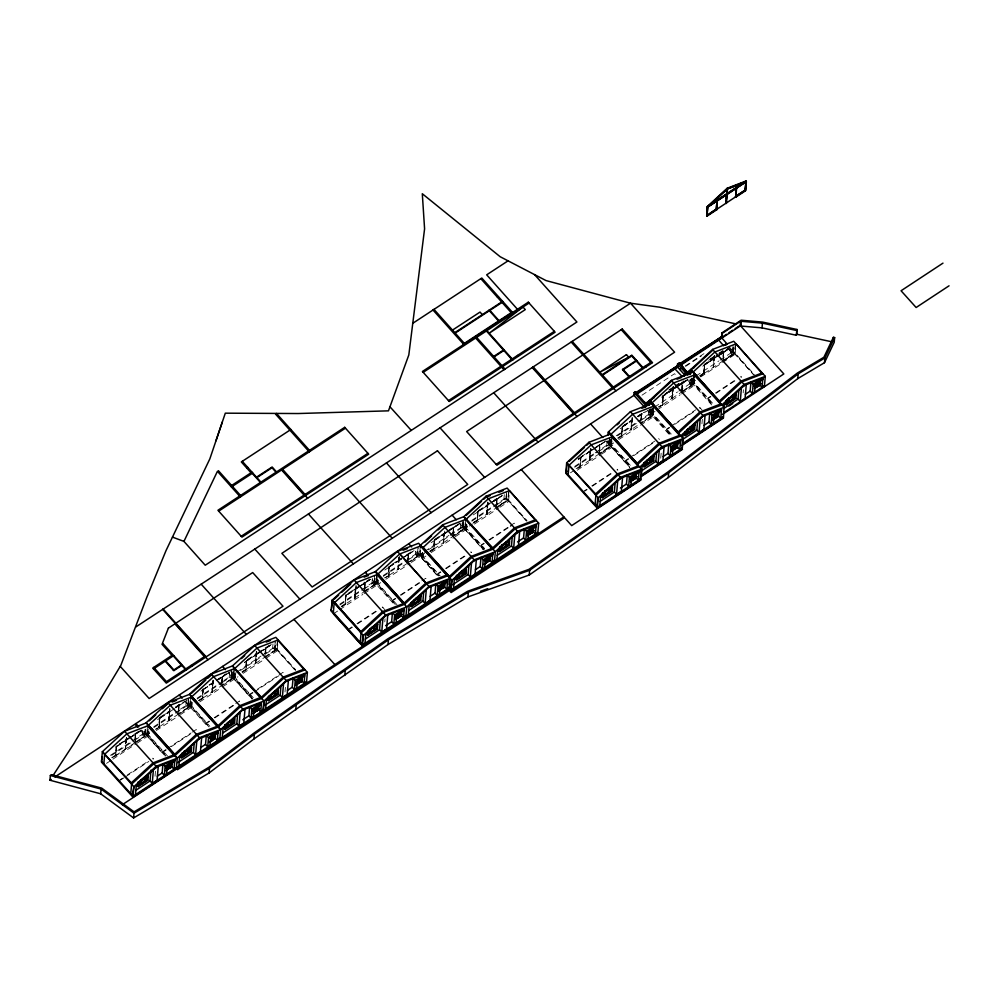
<?xml version="1.0" encoding="UTF-8"?>
<svg xmlns="http://www.w3.org/2000/svg" width="999" height="999" viewBox="0 0 999 999"><rect width="100%" height="100%" fill="white"/><g stroke="black" fill="none" stroke-linecap="round" stroke-linejoin="round"><path stroke-width="0.75" stroke-dasharray="5 3.75" d="M116.558 746.403L115.784 755.469L125.212 749.25L126.224 737.412M138.087 731.68L116.234 746.078L115.822 755.781L116.134 746.278L116.596 746.79M126.461 737.662L125.437 749.5L125.949 739.797L128.809 738.611M126.648 737.537L125.637 749.375L124.987 748.988M134.877 739.585L135.389 733.578L135.852 734.09L132.305 736.425M135.577 733.453L134.84 742.844L125.412 749.113M135.165 741.208L135.814 733.716M135.265 742.969L135.489 733.391M142.745 731.143L142.482 734.19L144.793 736.75M144.243 736.238L145.092 727.384M145.105 729.17L144.468 736.488L136.214 741.932M144.705 736.75L145.305 729.233M145.642 729.557L145.404 732.267L166.458 755.656M147.427 725.861L146.741 735.464L112.288 758.116M147.228 735.152L147.69 729.732M148.214 728.933L147.715 734.827L149.663 733.541L149.301 732.904M148.689 734.19L148.938 731.231M159.503 717.694L158.729 726.685L159.378 727.135L155.657 729.532M159.191 727.197L159.927 717.819M155.02 776.211L155.544 770.029M169.368 711.475L159.84 717.757L159.378 727.135L158.928 726.56L155.195 729.02M170.03 708.953L168.819 720.916L169.793 711.6M169.593 708.815L168.581 720.666L159.153 726.885M168.819 720.916L169.793 708.691M178.247 711.001L178.759 704.994L179.221 705.506L175.687 707.841M178.946 704.869L178.222 714.248L168.781 720.529M178.709 711.513L179.183 705.132M178.646 714.385L178.871 704.807M186.251 701.036L185.864 705.594L188.162 708.166L188.674 700.649M187.612 707.654L188.361 698.863L187.7 707.654L177.984 714.06M188.636 699.937L187.849 707.904L179.595 713.348M189.011 700.973L188.774 703.683L209.827 727.072M190.809 697.277L190.11 706.88L178.446 714.572M190.597 706.555L191.059 701.148M191.458 701.822L191.084 706.243L193.032 704.957L190.722 702.397L175.587 712.362M192.308 702.647L192.058 705.606L190.784 704.183L189.822 704.819M202.872 689.098L202.56 698.613L203.297 689.235L215.322 681.193M203.072 688.973L202.335 698.363L198.801 700.686M200.2 700.174L202.747 698.551L203.297 689.235M213.399 680.369L212.188 692.332L212.737 679.982M212.375 692.207L212.7 682.629M212.974 680.232L211.95 692.082L202.522 698.289M212.188 692.332L213.162 680.107M221.616 682.417L222.128 676.41L222.59 676.922L219.056 679.258M221.716 684.165L222.327 676.286M222.04 682.542L222.552 676.535M222.015 685.801L222.24 676.223M229.62 672.452L229.233 677.01L231.543 679.582L232.043 672.065M230.981 679.07L231.743 670.279L231.081 679.07L221.353 685.476M232.005 671.353L231.219 679.32L224.138 683.99M232.38 672.389L232.143 675.087L253.197 698.488M234.178 668.693L232.879 678.483L231.731 677.197L232.692 676.56M234.241 669.442L233.479 678.296L221.815 685.988M233.966 677.971L234.553 671.216M234.84 673.226L234.453 677.659L236.401 676.373L234.091 673.813L218.956 683.778M235.427 677.01L235.801 672.589M246.441 660.389L245.704 669.78L242.17 672.102M258.654 652.747L246.578 660.589L245.941 670.029L246.241 660.514L246.703 661.026L244.343 662.587M242.395 672.364L246.129 669.967L246.578 660.589M256.768 651.785L255.557 663.748L256.106 651.398M255.756 663.623L256.306 651.261M256.531 651.523L255.332 663.486L245.891 669.705M255.557 663.748L256.568 651.91M264.985 653.833L265.497 647.827L265.959 648.339L262.425 650.674M265.085 655.581L265.697 647.702L265.771 652.709M265.572 652.834L265.921 647.951M272.989 643.868L272.602 648.426L274.912 650.998L275.537 643.618M274.812 650.998L275.112 641.695M275.212 641.633L274.588 650.736L267.507 655.406M274.787 650.861L275.387 642.769M277.547 640.109L276.248 649.899L275.1 648.613L276.074 647.976M277.61 640.859L276.86 649.712L265.185 657.404M277.335 649.387L277.922 642.632M285.002 692.007L285.402 687.374M345.629 595.017L345.317 604.532L346.054 595.142M341.783 606.855L345.504 604.457L345.829 594.892L364.997 582.13L364.772 591.708M356.156 586.276L355.132 598.114L354.483 597.739L355.257 588.673L355.719 589.185L346.291 595.404L355.731 589.06M355.681 588.798L354.907 597.864L364.335 591.645L365.085 582.192M354.945 598.251L356.069 585.077M364.373 588.324L364.885 582.33L365.347 582.842L361.813 585.164M364.672 589.959L365.309 582.454M372.377 578.359L371.99 582.929L374.3 585.489M373.738 584.977L374.5 576.198M374.588 576.123L373.976 585.239L365.721 590.671M374.175 585.352L374.8 577.984M374.2 585.489L374.925 578.121M375.137 578.296L374.9 581.006L395.954 604.395M376.935 574.612L375.636 584.403L374.475 583.116L375.449 582.479M376.998 575.362L376.236 584.215L364.573 591.895M377.585 579.145L377.21 583.566L379.158 582.292L376.848 579.72L377.11 576.685M376.723 583.891L377.073 579.832M378.184 582.929L378.434 579.982M388.998 566.433L388.686 575.948L389.423 566.558M384.79 621.865L385.052 618.781M398.638 559.964L399.088 560.601L389.573 566.758L388.886 575.874L385.152 578.271M397.852 569.143L398.514 569.53L397.852 569.143L398.863 557.305M399.063 557.18L398.089 569.405L388.648 575.624M399.288 557.43L398.276 569.28L407.717 563.061L408.491 553.995M398.314 569.667L399.637 556.368M407.742 559.74L408.454 553.608M408.166 559.865L408.678 553.871M408.141 563.124L408.366 553.546M415.621 551.298L415.359 554.345L417.669 556.905M417.107 556.393L417.869 547.614M417.969 547.539L417.345 556.655L409.091 562.087M417.545 556.768L418.181 549.4M417.57 556.905L418.431 548.051M420.304 546.615L419.53 555.681L420.367 546.778M420.092 555.307L420.554 549M421.915 557.305L422.377 551.885M422.777 552.559L422.402 556.98L424.35 555.694L424.488 552.522M423.376 556.343L423.626 553.384M433.841 549.025L443.269 542.819L444.043 533.753L434.528 539.91L433.878 549.35L434.19 539.835M434.415 540.097L433.653 549.1L430.107 551.423M430.344 551.685L434.066 549.288L434.528 539.91L444.043 533.753M444.717 531.106L443.506 543.069L444.018 533.366M443.506 543.069L444.243 533.628L446.603 532.067M452.934 533.154L453.446 527.147L453.908 527.659L450.374 529.994M452.909 536.401L453.646 527.022L453.334 536.538M453.259 535.164L453.871 527.272L458.591 524.175M460.939 523.189L460.551 527.747L462.849 530.319L463.361 522.802M463.049 521.016L462.3 529.807L452.672 536.213M463.149 520.954L462.387 529.807L454.046 535.239M463.161 522.739L462.537 530.057L454.283 535.501M484.503 549.238L463.449 525.836L463.686 523.139M465.497 519.43L464.797 529.033L454.345 535.926M467.707 527.122L465.397 524.562L465.659 521.515M465.272 528.721L465.746 523.301M466.133 523.976L465.759 528.409L472.564 523.913M466.733 527.759L466.983 524.812M477.972 511.388L487.412 505.182L477.884 511.326L477.235 520.779L477.547 511.263M477.784 511.525L477.01 520.516L473.464 522.852M473.701 523.114L477.422 520.716L478.209 511.65L487.637 505.432L487.175 504.92M488.074 502.522L486.863 514.497L487.412 502.135M487.05 514.373L487.612 502.01M487.837 502.272L486.625 514.235L477.197 520.454M486.863 514.497L487.874 502.659M496.291 504.57L496.803 498.576L497.265 499.088L493.731 501.423M496.266 507.829L497.002 498.451M496.753 505.082L497.227 498.701L501.948 495.591M496.69 507.954L496.915 498.389L477.747 511.138M504.295 494.617L503.908 499.175L506.218 501.735M506.718 494.23L506.118 501.735L506.418 492.445M506.505 492.382L505.756 501.223L496.028 507.642M506.518 494.168L505.894 501.486L498.813 506.143M508.728 492.207L507.554 500.649L506.393 499.363L507.367 498.726M508.916 491.608L508.154 500.462L496.491 508.154M508.641 500.137L509.103 494.73M578.309 459.153L580.906 457.854L580.132 466.858L576.585 469.18L580.319 466.783L580.506 458.716M580.319 466.783L580.631 457.217M590.958 448.601L589.747 460.564L590.072 450.999L590.534 451.511M590.259 450.861L589.522 460.314L580.082 466.533M589.747 460.564L590.734 448.339M599.175 450.649L599.7 444.655L599.512 452.659M599.887 444.518L599.15 453.908L589.71 460.189M599.475 452.272L600.124 444.78L602.472 443.219M599.575 454.033L599.8 444.455M607.192 440.684L606.793 445.254L609.103 447.814L600.761 453.259M608.841 440.634L607.305 442.545L612.399 439.185M609.402 438.449L608.553 447.302L598.913 453.708M609.402 440.234L608.778 447.564L600.524 452.997M609.74 438.823L609.015 447.814L609.865 438.961M609.69 444.168L610.039 440.109M610.551 439.423L610.177 443.843L612.125 442.557L609.815 439.997M611.738 436.938L611.051 446.528L599.375 454.22M611.663 442.045L611.925 439.011M611.538 446.216L612 440.796M621.653 436.213L622.389 426.835L631.843 420.492M622.627 427.085L621.853 436.151L618.119 438.549M632.492 417.969L631.48 429.807L630.819 429.42L631.593 420.354L622.165 426.573L621.191 435.701L621.853 436.151L621.39 435.576M632.067 417.832L631.043 429.682L621.615 435.901M631.281 429.932L632.255 417.707M640.709 420.017L641.42 413.886L643.781 412.337M641.133 420.142L641.645 414.148L645.179 411.813M641.495 418.893L641.333 413.823M648.588 411.576L648.326 414.61L650.636 417.182L651.385 409.602M649.325 410.552L649.412 409.602M650.923 407.817L650.074 416.67L640.446 423.077M650.936 409.602L650.312 416.92L642.057 422.365M650.536 417.182L651.098 408.953M652.11 411.913L652.359 408.966M652.971 407.629L653.084 411.276L651.136 412.55M652.459 415.771L653.271 406.293M653.334 407.043L652.572 415.896L640.908 423.588M653.059 415.572L653.533 410.164M662.924 395.417L662.612 404.932L663.348 395.542M659.078 407.255L662.799 404.857L663.036 395.229L672.564 388.948L673.014 389.585L663.586 395.804M660.726 458.191L661.388 450.462M673.451 386.675L672.427 398.514L671.778 398.126L672.552 389.073L663.124 395.292L662.387 404.67L658.841 407.005M673.026 386.551L672.002 398.389L662.574 404.607M672.976 389.198L672.202 398.264L681.63 392.045M672.24 398.638L673.251 386.8M681.793 387.225L682.18 382.729L679.819 384.278M681.643 391.983L682.379 382.592L684.727 381.044M681.967 390.347L682.604 382.854M682.067 392.108L682.829 383.104L687.549 379.995M682.18 382.729L682.642 383.241L679.108 385.564L683.016 383.092L683.216 380.731M691.583 385.889L689.285 383.329L689.572 379.333L712.524 404.857M689.934 380.045L691.67 382.192L690.209 383.154L687.574 379.345M691.033 385.377L691.783 376.586M691.758 377.997L691.271 385.639L683.016 391.071M691.47 385.751L692.095 378.384M691.495 385.889L692.22 377.847M692.619 378.633L692.357 381.581L694.305 380.307L693.843 379.782M693.331 380.944L693.718 376.523M694.23 375.012L692.931 384.79L691.77 383.516L692.744 382.867M694.293 375.761L693.531 384.603L681.867 392.295M694.018 384.29L694.48 378.871M704.582 364.573L703.845 373.951L704.145 364.448M704.033 373.888L704.345 364.31L713.786 357.967L714.235 358.616L704.807 364.835L704.033 373.888L700.299 376.286M701.947 423.813L702.347 419.18M714.672 355.706L713.461 367.669L714.023 355.319M714.248 355.582L713.236 367.42L703.796 373.638M713.461 367.669L714.447 355.444M723.026 356.256L723.401 351.748L723.351 358.266M723.089 357.63L723.601 351.623M723.825 351.885L722.864 361.014L713.423 367.295M723.288 361.139L724.063 352.135L729.957 348.251M733.453 347.54L732.816 354.92L730.506 352.36L730.893 347.789M729.345 347.327L732.916 351.773L731.405 352.659L727.909 347.265M733.116 345.554L732.267 354.408L724.013 359.852M733.116 347.34L732.492 354.67L725.424 359.328M732.729 354.92L733.291 346.69M735.451 344.031L734.153 353.821L733.004 352.547L733.978 351.898M735.514 344.792L734.764 353.634L723.089 361.326M735.252 353.321L735.826 346.553M743.169 392.844L743.443 389.747M641.982 395.179L674.562 373.701L676.423 375.761M702.821 366.246L716.683 357.105M717.944 356.281L724.25 352.123L723.201 350.974M661.6 397.215L677.984 386.413M685.189 366.021L705.356 352.734M685.751 366.333L701.373 356.031M175.287 707.167L181.456 703.096M208.966 685.089L225.861 673.95M247.54 659.54L255.881 654.045L256.331 654.682L246.903 660.901M269.231 645.366L256.081 653.92L256.531 654.557L261.251 651.448M366.258 581.418L369.792 579.083M410.814 552.06L389.111 566.246L388.461 575.686L384.927 578.021M116.471 746.34L128.571 738.361M129.72 737.724L140.909 730.232M175.524 707.417L184.278 701.648M216.458 680.556L226.348 673.913M259.84 651.972L274.176 642.519M345.966 595.079L358.079 587.1M359.215 586.463L370.03 579.345M389.335 566.495L402.597 557.879M403.771 557.105L411.188 552.097M112.05 757.866L115.584 755.531L116.321 746.141L126.236 740.309M129.995 737.836L141.134 730.494M160.077 718.006L169.605 711.725M175.749 707.679L187.1 700.199M203.446 689.422L212.974 683.141L212.512 682.629M219.131 679.095L230.469 671.615M244.53 662.349L256.343 654.557M256.543 654.432L258.928 652.859M260.115 652.072L269.955 645.591M358.304 587.362L355.919 588.935L355.469 588.411L354.707 597.989L345.279 604.208M359.503 586.575L370.629 579.233M399.3 560.339L401.673 558.778M402.872 557.991L414.011 550.649M116.783 746.653L126.224 740.446L125.762 739.934M131.131 737.2L126.411 740.309L125.774 739.797M136.039 733.965L140.759 730.856M157.605 719.755L159.728 717.944M160.152 718.069L169.593 711.85L169.143 711.213L159.615 717.494L158.966 726.947L155.419 729.27M174.5 708.616L169.78 711.725L169.331 711.213M179.408 705.381L185.315 701.498M200.974 691.171L203.109 689.36M203.534 689.485L212.962 683.266M222.789 676.798L228.684 672.914M266.159 648.214L272.053 644.33M360.627 585.951L355.919 589.06L355.269 588.548M365.547 582.704L370.254 579.607M384.752 570.054L389.46 566.945M389.66 566.82L399.088 560.601M401.648 558.916L399.288 560.476L398.838 559.827M406.356 555.806L408.716 554.258L408.254 553.746M408.916 554.12L412.45 551.798M434.303 539.647L455.994 525.462M444.255 533.503L446.64 531.93M447.827 531.143L460.264 522.952M487.612 504.92L489.997 503.346M491.183 502.572L499.737 496.928M447.777 531.293L453.671 527.41M487.599 505.044L489.96 503.496M491.133 502.722L497.027 498.826M434.765 540.159L444.293 533.878M444.48 533.753L446.865 532.18M448.064 531.393L460.489 523.201M478.121 511.588L487.649 505.307L487.187 504.795M493.793 501.248L502.547 495.479M431.118 542.682L434.652 540.359M434.852 540.222L444.28 534.003L443.831 533.366M449.188 530.769L444.468 533.878L444.018 533.241M454.095 527.534L461.176 522.877M473.289 514.885L478.009 511.775M497.465 498.963L504.532 494.293M710.039 359.041L717.694 353.996M718.968 353.159L722.801 350.637M708.716 360.364L717.657 354.47M718.93 353.634L722.764 351.111M110.402 755.331L130.931 741.795M132.218 740.958L147.352 730.981L149.663 733.541M153.771 726.748L174.301 713.211M197.14 698.164L217.682 684.627M236.663 672.115L261.051 656.043M262.337 655.194L275.037 646.828L295.704 669.805M339.897 604.083L360.439 590.546M361.713 589.697L376.848 579.72M383.266 575.499L403.808 561.962M405.094 561.113L417.794 552.734L438.711 575.973M717.557 355.494L713.985 357.842L714.435 358.479L719.155 355.369M718.743 354.707L731.28 346.441M111.676 755.394L133.354 741.096M134.628 740.259L148.664 731.006M153.771 727.647L192.033 702.422M197.14 699.063L221.378 683.079M222.652 682.242L235.402 673.838M240.509 670.479L260.926 657.017M266.021 653.658L274.95 647.777L295.292 670.391M339.897 604.969L362.862 589.835M364.136 588.998L378.159 579.745M383.266 576.386L407.505 560.414M408.778 559.577L417.707 553.683L437.837 576.036M704.495 364.51L714.023 358.229M716.595 356.531L728.92 348.401M714.248 358.491L704.72 364.772L704.258 364.248M714.447 358.354L716.832 356.793M718.019 356.006L729.158 348.663M720.329 354.595L723.863 352.272M145.954 733.728L144.98 734.377L146.616 735.339M146.453 733.403L147.415 732.766L148.564 734.053M189.323 705.144L188.349 705.794L189.997 706.755M233.192 676.236L234.153 675.599L235.302 676.885M375.949 582.155L376.91 581.518L378.059 582.792M418.831 553.896L417.857 554.532L419.493 555.494M668.693 390.097L673.838 386.7M675.112 385.864L678.97 383.316M419.605 554.732L422.04 553.134L424.35 555.694M424.6 551.436L448.988 535.364M450.274 534.515L465.397 524.562M471.815 520.329L492.357 506.793M493.631 505.944L506.331 497.577L527.01 520.554M669.942 389.722L673.788 387.175M675.074 386.338L681.505 382.105M111.826 757.604L115.547 755.207L116.009 755.719M134.615 742.644L144.331 736.238M168.356 720.404L169.006 720.791M198.564 700.436L202.298 698.039L202.747 698.551M241.933 671.852L245.667 669.455M264.723 656.892L274.45 650.486M341.321 606.343L345.042 603.945L345.504 604.457M354.483 597.739L355.132 598.114M364.111 591.383L373.838 584.977M384.69 577.759L388.886 575.811L388.424 575.362M407.48 562.799L417.207 556.393M212.15 691.945L221.578 685.726M255.519 663.361L264.96 657.142M341.558 606.605L345.092 604.27L346.091 595.529M410.377 561.713L423.351 553.159M428.459 549.8L466.708 524.587M471.815 521.216L496.053 505.244M497.327 504.408L506.256 498.526L526.598 521.128M677.522 385.676L672.752 388.811L673.214 389.46L677.921 386.351M678.708 384.89L682.292 382.53M672.752 388.936L675.099 387.387M663.261 395.479L675.374 387.5M676.51 386.863L687.699 379.37M663.498 395.741L673.026 389.46M673.214 389.323L675.599 387.762M676.798 386.975L687.924 379.632M421.141 555.556L422.102 554.92L423.251 556.206M464.011 527.297L463.037 527.934L464.685 528.896M106.506 763.373L111.613 760.002M112.899 759.165L135.901 743.993M137.188 743.156L151.236 733.89M156.344 730.531L179.308 715.396M180.582 714.56L194.605 705.306M199.713 701.947L221.403 687.649M222.677 686.812L237.987 676.723M243.082 673.363L264.772 659.065M266.046 658.229L277.522 650.661M333.441 613.811L338.561 610.439M339.835 609.59L362.849 594.43M364.123 593.581L380.744 582.629M385.839 579.27L410.077 563.299M411.351 562.462L420.279 556.568M730.506 352.36L732.941 350.749L754.632 374.875M728.758 348.851L731.443 352.185L732.904 351.223M429.882 551.173L433.416 548.838M476.773 520.267L473.239 522.589L476.96 520.204M498.588 505.894L505.656 501.223M429.957 551.173L433.603 548.776M443.044 542.557L443.693 542.944M694.692 376.848L689.485 380.282L711.663 404.932M695.966 376.011L718.743 361.001M720.004 360.164L732.854 351.698L753.795 374.987M443.469 542.682L452.897 536.463M486.825 514.11L496.253 507.892M691.096 380.157L692.057 379.533L693.219 380.806M622.077 426.511L631.605 420.229L632.055 420.866M637.762 416.183L643.918 412.112M422.102 558.566L425.924 556.043M431.031 552.684L453.996 537.549M455.269 536.713L469.305 527.46M474.4 524.1L498.638 508.116M499.912 507.28L508.841 501.398M637.687 416.346L641.221 414.011L641.683 414.523M637.986 416.433L644.155 412.375M699.837 375.774L703.383 373.439M623.576 426.061L631.83 420.616M637.911 416.595L641.458 414.273L640.684 423.264L631.243 429.545M699.924 375.786L703.571 373.376M712.999 367.157L713.661 367.545M722.627 360.814L732.354 354.408M620.067 428.771L622.427 427.222L621.428 435.964L617.894 438.286M622.539 427.023L632.067 420.741M638.149 416.858L647.777 410.514M700.074 376.036L703.608 373.701L704.607 364.96M689.285 383.329L691.708 381.718M648.264 411.251L653.171 408.017M654.457 407.167L677.534 391.958M678.808 391.121L691.633 382.667L689.635 380.182M691.795 382.854L695.616 380.332M700.724 376.96L735.152 354.27M649.874 411.138L650.836 410.502L651.985 411.775M578.084 458.891L580.444 457.342L580.132 466.858M580.544 457.155L602.247 442.969M590.309 451.123L580.781 457.405L606.743 440.709M590.496 450.999L592.882 449.425M594.08 448.638L606.505 440.447M590.297 451.248L580.869 457.467L579.895 466.595L575.187 469.705M590.496 451.123L592.844 449.562M594.03 448.788L599.924 444.905M578.546 459.403L580.906 457.854M658.616 406.743L662.812 404.795M671.778 398.126L672.427 398.514M682.617 390.984L691.133 385.377M616.233 435.764L636.775 422.227M638.061 421.378L650.761 413.012M617.507 435.814L640.471 420.691M641.745 419.842L650.674 413.961M650.849 414.135L655.943 410.776M657.23 409.927L680.182 394.805M681.455 393.956L694.205 385.552M608.915 442.42L609.877 441.783L611.026 443.069M651.785 414.16L650.824 414.797L651.972 416.084M574.7 466.396L593.955 453.708M595.242 452.859L609.228 443.643M617.657 438.037L621.39 435.639M630.819 429.42L631.48 429.807M574.7 467.295L597.664 452.16M598.938 451.323L609.14 444.592M610.264 444.792L609.29 445.442L610.926 446.403M609.902 445.417L613.723 442.894M618.831 439.535L639.235 426.086M640.509 425.237L653.259 416.833M576.136 468.668L579.857 466.271M589.285 460.052L589.947 460.439M570.466 472.814L574 470.479M577.222 470.217L600.237 455.057M601.51 454.208L611.738 447.477M119.892 779.844L122.427 778.171M127.497 774.837L149.013 760.651M163.262 751.26L165.797 749.587M167.07 748.75L191.121 732.904M192.382 732.067L196.179 729.557L196.953 730.419L196.079 730.306M206.643 722.677L209.166 721.003M214.236 717.669L234.49 704.32M235.764 703.483L239.56 700.973L239.822 702.135M250.012 694.093L252.547 692.419M257.605 689.085L277.859 675.736M279.133 674.899L282.929 672.389L283.691 673.251M349.4 628.583L351.923 626.91M356.993 623.576L378.509 609.39M392.769 599.999L395.304 598.326M400.362 594.992L420.616 581.643M421.89 580.806L425.686 578.309L426.448 579.158L425.586 579.058M120.28 780.269L124.176 777.709M125.474 776.847L148.814 761.463M163.649 751.685L166.246 749.974M171.441 746.553L192.195 732.879M207.018 723.101L209.615 721.39M214.81 717.969L235.564 704.295M250.399 694.517L252.984 692.806M254.283 691.945L278.933 675.711M349.775 629.008L352.372 627.297M357.567 623.888L378.321 610.202M393.156 600.424L395.741 598.713M400.936 595.292L421.69 581.618M437.949 573.414L440.484 571.74M445.554 568.406L465.809 555.057M481.318 544.83L483.841 543.169M488.911 539.822L509.165 526.473M510.427 525.636L514.235 523.139L514.997 523.988L510.239 526.448M438.336 573.838L440.934 572.127M446.128 568.706L465.584 555.881M481.693 545.267L484.29 543.556M489.485 540.134L508.941 527.31M707.916 398.014L710.451 396.341M715.509 393.007L737.037 378.821M708.303 398.439L710.901 396.728M716.083 393.306L736.837 379.632M666.695 428.983L669.218 427.31M670.491 426.486L695.804 409.79M667.07 429.408L669.667 427.697M674.862 424.275L695.616 410.601M625.736 460.277L628.271 458.603M629.532 457.767L654.857 441.083M626.123 460.701L628.708 458.991M633.903 455.569L654.657 441.895M584.203 490.909L586.738 489.235M591.795 485.901L613.324 471.715M584.59 491.333L587.187 489.622M592.37 486.201L613.124 472.527M731.443 352.185L732.954 351.298L730.294 347.989M700.374 408.141L699.5 408.042M383.079 607.742L382.205 607.642M733.491 352.222L753.496 374.475M740.833 376.323L741.608 377.172L740.734 377.06M691.57 379.845L714.073 404.857M690.059 379.021L713.186 404.732M681.98 381.943L683.016 383.092M699.612 407.292L702.11 410.065M649.088 409.153L651.086 411.351M650.349 410.814L672.839 435.826M648.838 409.977L671.952 435.701M649.113 411.163L671.59 436.151M647.851 410.826L671.016 436.575M658.653 438.573L659.415 439.435M609.39 442.107L631.88 467.107M607.867 441.283L631.006 466.983M607.38 441.595L630.631 467.445M609.777 445.117L629.795 467.37M605.819 440.896L629.782 467.532M617.12 469.218L617.894 470.067L617.02 469.967M590.072 450.874L590.721 451.373M506.88 499.038L526.898 521.291M487.375 504.67L487.837 505.307M466.608 527.634L463.461 525.836M464.972 526.673L484.577 548.463M462.962 526.161L484.14 549.7M463.524 527.622L483.541 549.862M459.328 523.164L483.241 549.712M470.866 551.71L471.64 552.572L470.766 552.459M421.615 555.244L440.259 575.973M420.092 554.42L439.061 575.499M415.472 551.223L437.15 575.324M376.423 581.83L397.003 604.707M374.413 581.331L395.592 604.87M372.103 579.82L394.68 604.882M382.317 606.893L384.815 609.665M275.587 648.301L295.592 670.541M233.666 675.923L253.284 697.714M231.656 675.411L252.685 698.776M232.205 676.885L252.223 699.125M228.384 672.839L251.923 698.975M212.712 682.504L213.162 683.141M190.297 704.507L209.902 726.31M188.287 703.995L208.966 726.985M185.015 701.423L207.817 726.56M146.928 733.091L167.495 755.956M144.917 732.579L165.934 755.943M145.467 734.053L164.435 755.144M141.646 730.007L165.185 756.143M140.672 730.644L145.667 736.201M152.81 758.154L153.584 759.003L152.71 758.89M727.821 348.214L731.405 352.659M687.537 379.82L690.209 383.154"/><path stroke-width="1.5" d="M49.95 780.219L50.362 775.486L51.548 774.7L101.661 788.099L134.066 811.862L208.716 767.394L253.521 733.416L387.649 638.935L467.732 591.246L528.995 569.343L667.844 472.003L797.414 373.014L823.875 357.267L833.391 337.312L834.627 337.575L834.215 342.307L824.475 362.712L797.789 378.596L668.256 477.559L529.245 575.012L467.944 596.927L388.012 644.53L253.933 738.985L209.091 772.976L133.604 817.944L100.662 793.793L49.95 780.219L51.149 779.432M102.385 756.792L101.548 761.163L133.079 796.215L306.568 681.88L304.008 683.353M100.662 793.793L101.061 789.06L50.362 775.486M103.859 763.736L104.67 754.257L126.885 733.815L148.039 725.674L170.255 705.232L191.408 697.09L213.624 676.648L234.777 668.506L256.993 648.064L278.159 639.922L277.547 640.109M131.306 782.866L102.36 751.698L101.461 762.112L132.992 797.165L306.481 682.829L307.38 672.414L275.849 637.362L254.683 645.491L232.467 665.946L211.313 674.075L189.098 694.53L167.944 702.672L145.729 723.114L124.575 731.256L102.36 751.698L133.891 786.75L132.992 797.165M130.769 793.656L131.581 784.178L153.796 763.736L174.95 755.594L197.165 735.152L218.319 727.01L240.534 706.568L261.701 698.426L283.903 677.984L305.07 669.842M133.604 817.944L134.016 813.211L209.503 768.243L254.333 734.24L388.424 639.797L468.344 592.195L529.657 570.267L668.656 472.827L798.201 373.863L824.887 357.967L834.627 337.575M135.502 794.617L136.289 785.489L156.019 767.332L174.8 760.114L165.122 766.27L164.348 775.399L166.608 773.913L167.258 766.333M139.81 781.243L148.227 775.686L147.84 780.256L138.212 786.6L138.461 781.63L138.436 782.342M138.037 785.876L140.384 784.277L140.597 780.706M147.54 775.861L140.871 780.519L140.522 784.377L138.087 786.038L140.347 784.19L140.834 780.519M147.502 726.623L147.565 725.861L173.714 754.932M144.455 781.493L145.105 776.972L144.867 781.468M144.593 781.668L145.105 776.972M140.709 784.252L147.215 779.819L147.602 775.411M152.235 783.378L153.434 769.467L158.267 766.295L157.08 780.194L152.235 783.378L150.05 780.943L150.974 770.129M164.348 775.399L162.15 772.964L162.937 763.848L165.122 766.27M166.496 765.734L166.408 766.745L174.55 761.525L174.675 759.977M166.371 768.156L166.596 765.509M171.116 763.648L166.271 766.595L170.991 763.436M171.304 762.399L170.854 767.707L170.005 766.77M171.079 766.932L166.071 770.729M171.341 767.394L171.703 763.224M174.8 760.114L174.013 769.23L171.716 766.67L172.065 762.499M176.361 768.581L177.26 758.166L199.475 737.712L220.629 729.582L242.844 709.128L263.998 700.998L286.214 680.544L307.38 672.414M178.883 766.033L179.658 756.905L199.263 738.611L196.803 740.883L195.604 754.794L200.449 751.61L201.636 737.699M181.631 753.721L181.456 757.454L183.891 755.793L184.053 752.21M183.866 753.283L183.828 755.781L181.281 757.267M184.278 751.073L184.078 755.669L190.584 751.236L190.896 746.877M190.871 698.026L190.934 697.277L217.083 726.335M188.174 748.451L188.012 753.059M187.962 753.084L188.399 748.301L188.249 752.884M184.116 755.719L190.409 751.048L190.821 747.739M190.834 746.253L190.372 751.048M190.909 747.502L190.971 746.827L188.474 748.388M191.209 751.673L191.596 747.102L181.968 753.446L181.581 758.016L191.209 751.673L190.434 750.811L180.807 757.155M195.604 754.794L193.419 752.359L194.218 743.094M207.717 746.815L205.532 744.38L206.306 735.252L208.491 737.687L207.717 746.815L209.977 745.329L210.627 737.749M209.091 772.976L209.503 768.243M214.41 736.738L213.948 736.051M213.374 738.186L214.223 739.123L214.585 733.166M214.223 739.123L214.685 733.815M214.81 734.277C218.669 739.872 201.286 746.39 213.998 738.873M214.71 738.81L215.185 733.241M208.491 737.687L218.057 731.393L217.382 740.646L215.085 738.086L215.434 733.915M218.044 733.066L218.057 731.393M219.743 739.997L220.629 729.582L217.557 726.161L196.403 734.302L174.188 754.745L153.022 762.886L130.819 783.328M222.253 737.449L223.039 728.321L242.632 710.027L245.005 709.115L243.818 723.014L238.986 726.211L236.788 723.776L237.587 714.51M224.85 726.31L224.65 728.683L227.085 727.022L227.46 722.614M225.075 725.224L224.825 728.87L227.26 727.21L227.697 722.489L227.447 727.085L233.966 722.652L234.141 718.818M227.647 723.101L234.977 718.518L234.578 723.076L224.95 729.432L225.349 724.862M234.241 669.442L234.303 668.693L260.452 697.752M235.277 668.044L234.178 668.693M231.543 719.842L231.381 724.475L231.731 719.717M233.941 720.142L234.003 722.702L234.116 719.068M238.986 726.211L240.172 712.299M251.086 718.231L248.901 715.796L249.675 706.668L251.873 709.103L251.086 718.231L253.346 716.745L253.996 709.165M253.933 738.985L254.333 734.24M257.517 710.451L257.954 705.469M258.054 705.232L257.592 710.539L256.755 709.602M252.809 713.561L258.079 710.214L258.566 704.657M251.873 709.103L261.426 702.809L260.764 712.062L258.454 709.502L258.816 705.331M304.295 668.993L283.142 677.122L261.413 697.252L232.467 665.946L263.998 700.998L263.112 711.413M260.639 711.937L263.187 710.464L263.998 700.998M265.622 708.865L266.408 699.737L286.014 681.443L288.386 680.531L287.188 694.43L282.355 697.627L280.17 695.192L280.956 685.926M268.444 696.628L268.194 700.287L270.642 698.626L270.991 694.767L277.51 690.234M270.766 694.892L270.679 698.676M277.572 689.085L277.297 694.068L270.816 698.501L271.066 694.854M277.61 640.859L277.685 640.109L303.821 669.168M274.688 693.343L274.75 695.891L275.274 691.345M274.575 695.741L274.862 691.895L276.586 690.746M277.56 689.622L275.225 691.208L274.775 695.479M277.485 689.535L277.372 694.118M277.947 694.492L278.346 689.934L268.719 696.278L268.319 700.836L277.947 694.492L277.185 693.643L268.756 699.188M282.355 697.627L283.541 683.716M294.455 689.647L292.27 687.212L293.057 678.084L295.242 680.519L294.455 689.647L296.715 688.149L297.365 680.581L304.782 675.898M296.253 685.064L296.491 682.404M295.791 709.802L296.191 705.057M300.562 681.068L300.949 681.493M301.074 677.722L301.161 679.557M300.886 681.867L301.323 676.885M301.423 676.648L300.974 681.955L300.612 680.694M296.179 684.977L301.461 681.63L301.81 677.472M295.242 680.519L304.795 674.225L304.133 683.478L301.823 680.918L302.297 675.361M331.643 608.241L332.342 600.124L330.969 610.851L362.5 645.903L449.238 588.736L450.137 578.321L428.971 586.463L406.755 606.905L385.602 615.047L363.386 635.489L361.813 644.105L362.575 644.954L449.325 587.787M333.354 612.474L334.166 603.009L356.381 582.554L377.535 574.425L399.75 553.97L420.904 545.841L420.367 546.778M344.78 675.474L345.179 670.741M360.264 642.394L361.076 632.929L383.291 612.474L404.458 604.345L426.673 583.891L447.827 575.761M362.5 645.903L363.386 635.489L331.855 600.436L354.071 579.994L375.711 571.54L404.17 603.171L378.034 573.963L377.06 574.6M365.01 643.356L365.784 634.228L385.389 615.946L382.929 618.219L381.73 632.117L386.576 628.933L387.762 615.034M367.657 632.205L367.62 634.827L370.017 633.129L370.404 628.721M367.582 634.79L367.732 632.292M376.96 623.576L377.722 624.437L377.335 628.995L367.707 635.339L367.969 632.292M369.88 633.029L370.167 628.583M376.948 624.113L376.685 628.571L370.204 633.004L370.579 628.596M374.175 626.673L374.088 630.406L374.525 625.624L373.951 630.244M374.375 630.219L374.75 625.861M381.73 632.117L379.545 629.695L380.344 620.416M388.012 644.53L388.424 639.797M393.843 624.138L391.658 621.715L392.432 612.587L394.63 615.022L393.843 624.138L396.103 622.652L396.753 615.072M395.754 617.107L400.499 613.923L400.124 616.196L396.591 618.531M400.487 612.237L395.779 615.284M400.599 612.3L400.349 616.458L399.513 615.509M400.811 612.961L400.836 616.133L395.567 619.467M400.836 616.133L401.311 610.576M394.63 615.022L404.183 608.716L403.521 617.981L401.211 615.409L401.561 611.251M405.869 617.32L406.755 606.905L375.224 571.853L397.44 551.411L418.606 543.269L451.948 580.319L451.061 590.734L537.787 533.566L538.673 523.151L507.142 488.099L485.989 496.241L463.773 516.695L442.632 524.812L420.417 545.267L449.363 576.573L423.226 547.377L422.727 547.827L444.942 527.385L466.096 519.243M408.379 614.772L409.165 605.644L428.771 587.362L431.143 586.45L429.945 600.349L425.112 603.533L422.914 601.098L423.713 591.833M411.051 605.019L411.251 602.647M411.476 602.197L411.076 606.755L420.704 600.411L421.103 595.841L420.329 594.992M413.748 600.674L413.386 604.545L410.951 606.206M417.47 601.823L418.119 597.277L417.744 601.635L417.894 597.04L415.721 598.488M420.317 595.529L420.055 599.987L413.574 604.42L419.917 599.787L420.504 595.616M425.112 603.533L426.298 589.635M437.212 595.554L435.027 593.119L435.814 584.003L437.999 586.425L437.212 595.554L439.473 594.068L440.122 586.488L447.54 581.818M439.011 590.971L439.285 586.913M443.856 583.591L440.322 585.913L443.993 583.741L443.381 583.566M443.918 585.476L443.918 582.617M444.18 582.567L443.731 587.874L442.882 586.925M443.956 587.087L438.936 590.884M444.068 585.739L444.305 583.016M444.218 587.549L444.567 583.379M437.999 586.425L447.552 580.132L446.89 589.398L444.58 586.825L444.942 582.667M449.063 584.515L449.525 579.108M453.571 588.186L454.345 579.058L473.951 560.764L476.323 559.852L475.137 573.751M458.553 575.436C460.452 578.658 452.597 581.131 458.404 577.759M458.578 577.946L458.741 574.363M465.434 568.856L465.272 573.389L458.766 577.822L459.09 573.314M465.559 520.179L465.621 519.43L491.77 548.488M466.583 518.793L465.497 519.43M463.161 570.529L462.649 575.237L462.824 570.629L460.277 572.365M462.937 575.037L463.049 570.454M465.247 573.389L465.522 568.406M465.596 569.655L465.509 568.943M465.896 573.813L466.283 569.255L456.655 575.599L456.268 580.169L465.896 573.813L465.122 572.964L461.513 575.349M471.491 563.036L470.292 576.947L468.106 574.512L468.906 565.247M467.944 596.927L468.344 592.195M480.219 566.533L480.994 557.405L483.191 559.84L482.405 568.968L480.219 566.533L475.374 569.73M484.665 567.482L485.314 559.902L492.607 555.094L492.744 553.546L483.191 559.84M485.377 560.963L489.11 558.816L488.636 558.204M489.273 555.319L488.836 561.188L484.128 564.298L489.772 560.239L490.122 556.068M489.872 555.394L488.911 561.276L489.373 555.968M489.498 556.431L489.398 560.963M492.732 547.864L463.773 516.695L495.317 551.735L494.43 562.15L494.393 561.063M492.744 553.546L492.07 562.799L489.772 560.239M496.928 559.602L497.702 550.486L517.432 532.33L536.213 525.099L526.548 531.268L525.761 540.397L523.576 537.962L524.35 528.833L526.548 531.268M499.525 548.476L499.537 551.073L501.935 549.375L502.322 544.655M499.5 551.036L499.75 547.377L502.072 545.641M502.422 545.442L509.64 540.684L509.253 545.242L499.625 551.585L499.887 548.551M502.135 544.767L501.873 549.363M508.628 544.817L502.122 549.25L502.447 544.73L504.982 543.006M535.127 519.917L509.453 490.671L488.299 498.801L466.083 519.255M505.869 546.49L506.406 541.883L505.794 546.403M506.293 546.465L506.331 542.232M508.616 542.307L508.416 544.63L501.935 549.063M508.603 544.817L508.791 541.221L502.035 545.454M518.493 545.179L519.68 531.281L514.847 534.465L513.648 548.364L511.463 545.941L512.262 536.663M528.021 538.898L528.671 531.318L536.088 526.648M532.042 532.442L532.242 530.107L527.684 533.379M532.617 527.622L532.192 532.617L527.484 535.726M533.229 526.823L532.267 532.704L532.729 527.397M529.245 575.012L529.657 570.267M536.101 524.962L535.439 534.228L533.129 531.668L533.478 527.497M566.92 465.147L566.346 471.915L567.32 471.278M568.156 474.8L568.968 465.334L591.183 444.88L611.875 436.925M595.616 493.931L566.67 462.762L565.771 473.176L597.302 508.229L640.671 479.645L641.57 469.23L608.191 432.13L630.406 411.688L651.573 403.546M595.079 504.72L595.891 495.254L618.106 474.8L639.26 466.67M597.302 508.229L598.201 497.814L620.416 477.372L641.57 469.23M599.812 505.681L600.599 496.553L620.317 478.396L638.985 471.041L629.432 477.335L628.646 486.463L630.918 484.977L631.568 477.397L638.861 472.589L638.985 471.041M602.647 493.456L602.347 496.94L604.87 495.492L602.385 497.102L604.657 495.254L605.032 490.846M602.385 497.102L602.697 493.556M605.394 490.921L605.332 491.583L612.537 486.75L612.15 491.321L602.522 497.664L602.784 494.617M607.966 434.84L608.678 431.805L637.137 463.436L611.001 434.24L610.501 434.69L632.717 414.248L653.396 406.293M608.453 434.515L608.678 431.805M604.832 495.454L605.257 490.721L607.867 489.085M611.525 490.896L605.007 495.329L604.969 491.52M608.766 492.557L609.215 488.311M608.678 492.482L609.34 487.949M609.178 492.544L609.415 488.036L606.468 490.472M605.057 495.367L611.351 490.696L611.688 487.3L609.04 488.936M611.5 490.896L611.663 487.15M616.545 494.443L617.732 480.544L622.577 477.36L621.378 491.258L616.545 494.443L614.36 492.007L615.147 482.742M647.702 405.694L635.239 391.845L634.178 392.557L633.94 395.329L644.867 407.505M628.646 486.463L626.46 484.028L627.247 474.912L629.432 477.335M635.239 391.845L635.139 393.057L677.821 365.597L677.697 367.17L637.175 393.881M634.927 478.521L635.289 475.599M635.614 473.476L635.164 478.771L630.381 481.793M635.626 475.287L635.651 478.459L634.315 477.834M635.651 478.459L636.126 472.902M639.11 471.178L638.324 480.307L636.013 477.734L636.375 473.576M644.58 402.122L646.341 404.071L650.124 401.586M648.763 405.419L649.15 400.836L671.365 380.394L692.519 372.252M643.843 465.097L644.093 462.737M644.168 462.824L643.918 466.471L646.353 464.81L646.89 461.188M649.25 405.107L649.637 400.524L683.091 438.598L682.205 449.013L641.383 475.911M643.743 466.283L646.178 464.622L646.703 461.313M650.824 457.317L650.436 462.1L650.799 457.742L653.433 455.844L653.021 460.252L646.54 464.685L646.84 461.138M650.461 459.49L650.474 462.075M650.948 457.405L650.486 461.663M652.909 460.152L653.284 455.806M653.671 460.689L654.07 456.118L644.442 462.462L644.043 467.033L653.671 460.689L652.909 459.827L643.281 466.171M658.079 463.811L659.265 449.9L664.098 446.715L662.911 460.626L658.079 463.811L655.881 461.376L656.68 452.11M670.179 455.831L670.966 446.703L680.519 440.409L680.381 441.958L673.089 446.765L672.439 454.345L670.179 455.831L667.994 453.396L668.643 445.791M685.102 375.412L677.31 366.745L677.547 363.973L679.47 362.712L688.96 374.525M668.256 477.559L668.656 472.827M671.977 451.248L672.202 448.588M679.357 363.911L722.027 336.476L679.72 364.348L679.47 362.712M679.72 364.348L679.819 363.149M687.574 373.102L680.943 365.035L680.694 363.024L680.943 365.035L687.574 373.102L691.358 370.617M675.848 447.202L676.073 444.543M682.429 376.735L674.974 368.968M676.585 445.392L676.885 445.754M676.885 442.894L676.822 443.931L673.289 446.253M677.147 442.832L676.685 448.139L677.534 443.656M677.272 443.294L677.172 447.827M680.519 440.409L679.857 449.662L677.547 447.102L678.021 441.546M687.674 429.657L687.312 433.529L684.877 435.177L685.127 431.531M689.984 374.45L690.384 369.867L712.587 349.425L733.753 341.283L765.284 376.336L764.385 386.75M685.264 432.692L685.002 435.739L694.63 429.395L695.017 424.825L694.255 423.976L693.943 428.946L687.499 433.404L687.874 428.996M690.471 374.138L690.871 369.555L724.05 407.305L702.896 415.447L680.681 435.889M687.437 429.782L687.175 433.416L684.914 435.227M717.045 200.037L716.82 209.665L707.092 216.084L707.417 206.443L727.135 188.287L745.928 181.056L745.516 190.697M707.417 206.443L707.879 206.955L727.597 188.799L746.39 181.568L745.604 190.697L735.876 197.103L736.201 187.537L707.504 206.443L707.192 215.946M707.092 216.084L707.504 206.443M694.355 375L694.53 374.488M691.508 426.848L691.558 426.198M689.822 427.659L691.982 426.198L691.445 430.369M693.98 428.971L694.243 424.513M705.057 415.434L703.87 429.333L699.025 432.517L696.84 430.082L697.639 420.816M716.295 207.717L716.558 204.72M717.17 200.474L716.395 209.478L706.967 215.697L707.742 206.693L746.053 181.443L745.279 190.447L735.851 196.653L736.625 187.662M717.369 200.349L716.595 209.415L726.023 203.197L727.26 188.699L708.116 206.331M716.945 200.225L716.633 209.74L716.171 209.216L710.277 213.112M699.025 432.517L700.224 418.618L702.684 416.346L721.59 409.253L711.925 415.409L711.138 424.538L713.398 423.052L714.048 415.472M726.186 198.414L726.573 193.881L727.035 194.393L717.594 200.612M727.135 188.287L726.248 203.446L727.459 188.574L745.691 181.556M711.138 424.538L708.953 422.102L709.727 412.987L711.925 415.409M713.061 417.532L712.861 419.867L718.131 416.533L718.493 412.362M796.353 335.264L796.765 330.532L762.437 323.139L740.609 321.241L740.209 325.974L762.037 327.872L796.353 335.264L796.628 334.228L797.027 329.495L762.624 322.09L741.133 320.217L721.94 332.867L721.528 337.6L726.822 343.668L724.687 345.08M721.89 338.049L721.94 332.867M736.425 187.787L735.651 196.853L726.211 203.072M736.3 187.337L736.076 196.915L735.614 196.403L745.054 190.185L745.928 181.056M717.569 416.77L717.994 411.775M723.651 345.766L718.718 340.135M718.106 411.551L717.644 416.858L716.807 415.909M721.478 409.115L720.816 418.381L718.506 415.809L718.855 411.65M681.343 445.779L723.438 418.032L724.312 403.658L744.03 385.502L762.824 378.284L753.146 384.44L752.359 393.569L754.62 392.083L755.269 384.503M728.97 397.827L728.546 402.547L726.098 404.208L726.173 401.635M726.098 404.208L726.36 400.562L735.589 394.081L727.272 399.725M729.033 398.613L736.251 393.856L735.863 398.426L726.236 404.77L726.485 401.723M728.671 398.813L728.483 402.535M729.033 398.888L728.721 402.435L735.239 397.989L735.339 394.068M729.108 398.014L728.92 398.439M690.871 369.555L719.317 401.173L693.181 371.978L692.682 372.44L714.897 351.985L736.063 343.843L761.738 373.102M732.479 399.662L733.004 395.055L732.891 399.65M732.617 399.837L733.054 395.055M680.918 365.047L740.509 325.774L740.646 324.2M741.133 321.291L740.721 326.024L783.828 373.938L722.289 414.498M740.259 401.548L741.445 387.637L746.29 384.465L745.092 398.364L740.259 401.548L738.074 399.113L738.86 389.847M752.359 393.569L750.174 391.133L750.961 382.018L753.146 384.44M762.037 327.872L762.437 323.139M759.115 381.318L758.641 385.352M759.327 380.582L758.878 385.876L758.029 384.94M759.452 381.031L759.365 385.564L755.269 388.124M759.365 385.564L759.839 380.007M762.824 378.284L762.037 387.4L759.727 384.84L760.089 380.669M762.687 379.832L762.699 378.146M797.789 378.596L798.201 373.863M824.475 362.712L824.887 357.967M833.191 339.685L833.391 337.312M213.923 736.862L210.801 739.01L214.335 736.613M252.997 711.201L257.555 707.966M300.624 679.894L300.711 679.295M400.549 614.06L400.387 613.536M488.673 559.003L485.364 561.026M634.827 476.71L635.189 475.774L630.444 479.308M717.307 414.398L717.444 413.998M253.833 712.612L257.367 710.289L257.317 707.467M443.568 585.451L443.444 584.802M532.055 530.332L531.868 529.907M796.765 330.532L797.027 329.495M215.946 440.834L222.327 422.015M53.272 775.137L73.239 744.617L120.817 665.384L146.753 597.452L166.009 550.624L209.852 458.853L225.312 413.174L298.127 413.536L388.474 410.839L408.816 354.957L424.587 228.846L422.302 193.744L500.212 256.755L546.028 280.569L630.531 303.209L659.702 307.192L736.226 323.963M534.565 274.613L576.91 322.003L205.232 565.222L183.941 541.396L217.432 471.316L240.347 496.965M214.136 736.138L213.973 736.862M399.975 614.298L400.549 613.985L395.616 616.957M634.927 475.899L630.556 479.433M149.226 720.841L155.807 714.797M162.375 708.741L167.857 703.696M191.508 693.269L205.744 680.157M207.942 678.146L211.226 675.112M241.446 658.628L244.743 655.606M334.265 599.188L338.649 595.154M341.933 592.12L350.699 584.053M174.188 754.745L177.26 758.166L156.106 766.295L133.891 786.75L132.305 795.366L133.079 796.215M261.426 697.115L239.772 705.706L217.557 726.161M425.012 541.995L431.58 535.939M438.161 529.882L442.545 525.849M466.171 515.434L481.518 501.311M483.703 499.288L485.901 497.277L490.234 495.604M360.314 632.067L382.53 611.625L403.683 603.483L425.899 583.041L447.053 574.9M610.039 434.178L588.886 442.32L566.67 462.762L598.201 497.814L596.615 506.431L597.39 507.28L640.759 478.696L638.211 480.169M569.068 461.501L584.415 447.39M586.6 445.367L588.798 443.356M448.876 576.898L471.091 556.443L492.245 548.314M449.637 577.747L471.853 557.305L493.007 549.163L515.209 528.733L536.363 520.591M617.17 424.825L619.368 422.802M538.673 523.151L517.519 531.293L495.304 551.735L474.163 559.865L451.948 580.319L450.374 588.923L451.136 589.785L537.749 532.492M651.548 399.575L671.278 381.431M492.232 548.314L514.448 527.872L535.601 519.73M653.296 405.457L651.46 403.409L673.676 382.954L694.829 374.825M692.782 368.606L712.499 350.449M595.117 494.393L617.332 473.951L638.486 465.809M636.65 463.761L658.865 443.306L680.019 435.177M637.424 464.61L659.627 444.168L680.794 436.026M639.722 467.182L661.937 446.728L683.091 438.598M677.609 432.467L699.824 412.025L720.978 403.883M680.631 440.547L661.85 447.764L642.132 465.921L641.346 475.049L682.28 448.064L679.732 449.538M678.371 433.329L700.586 412.874L721.915 404.92L744.118 384.478L765.284 376.336M718.83 401.498L741.046 381.056L762.2 372.914M719.605 402.36L741.82 381.905L762.974 373.776M717.619 412.312L714.248 414.96M758.79 381.381L754.295 384.765L757.829 382.38M142.058 779.183L144.98 776.885M140.847 780.331L144.955 777.909M144.892 778.134L147.365 775.898L147.078 779.72L140.734 784.178M190.772 747.402L184.44 751.985M181.768 753.721L190.909 747.277M191.121 747.527L181.593 753.958M227.822 722.677L230.744 720.691M231.656 720.079L231.568 724.35M224.812 725.212L234.315 718.731M224.975 725.374L234.116 718.731M225.125 725.324L227.397 723.476M234.266 719.105L227.597 723.164M272.165 693.431L274.113 692.107M275.274 691.32L277.71 689.66M270.966 694.58L273.539 692.794M270.717 695.179L277.435 690.147M371.715 627.534L374.25 625.811L374.625 626.723M370.529 628.483L376.923 623.963M377.06 624.2L374.325 625.898M368.756 630.307L377.073 624.637M367.719 631.293L377.247 624.85M227.273 726.897L233.791 722.464M377.023 625.024L370.329 629.27M414.922 599.35L418.057 597.215M413.723 600.486L420.454 596.291M413.698 600.674L420.417 596.016M268.019 700.099L270.454 698.438M270.642 698.313L277.16 693.88M420.616 596.266L413.873 600.874L413.574 604.42L420.129 600.024M268.157 700.124L270.492 698.526M270.766 698.338L277.185 693.968M370.242 633.041L376.548 628.371L377.06 625.062M459.14 573.414L465.696 569.03M465.459 569.555L459.128 574.125M456.456 575.874L465.634 569.48M506.393 541.908L506.555 542.657M456.443 576.061L465.809 569.68M499.488 547.365L508.816 540.971M499.637 547.539L509.165 541.096M465.097 573.201L458.803 577.872M726.248 400.724L735.776 394.28M689.647 427.472L691.907 426.111M688.923 428.596L694.367 425.274M687.237 429.907L694.367 425.05M687.399 430.07L694.542 425.249M691.695 427.285L694.143 425.224M725.923 404.021L728.583 402.597M728.546 402.235L735.064 397.802L735.476 394.493M647.889 459.615L649.837 458.291M646.678 460.764L653.196 456.331M684.702 434.99L687.349 433.566M694.23 428.958L687.537 433.441M646.278 461.188L653.408 456.343M693.868 428.858L687.537 433.316M646.44 461.363L653.571 456.493M602.372 493.444L611.888 487.2M602.534 493.618L612.062 487.175M646.365 464.498L652.884 460.064M611.351 490.696L605.044 495.242M443.481 585.651L438.986 588.311L443.831 585.364M412.612 323.401L481.793 278.022L512.587 312.475M635.526 393.481L677.821 365.597M686.85 372.302L694.405 367.32M687.612 372.627L691.395 370.142M683.466 376.049L685.601 374.637L684.103 376.074M645.629 403.271L654.445 397.465M646.39 403.596L651.423 400.274M737.574 186.626L745.828 181.181M727.035 194.268L708.353 206.581L707.891 206.069M745.466 181.306L745.928 181.818L727.235 194.131L726.773 193.619M707.966 206.955L717.407 200.737M736.663 188.049L727.222 194.268L726.585 193.756M736.85 187.912L746.29 181.706M706.63 215.572L716.358 209.153L716.82 209.665M745.142 190.185L735.414 196.591L735.876 197.103M153.496 668.918L173.726 655.594M602.172 374.737L631.818 355.194L642.969 367.595M602.559 375.162L632.205 355.619M636.438 360.327L622.439 369.555L628.97 376.823M622.814 369.98L636.825 360.751M173.389 670.267L181.406 664.984M181.793 665.409L173.776 670.691L165.222 661.188M496.141 464.36L650.761 362.45M722.289 333.316L740.609 321.241M54.995 776.897L635.002 394.63M636.288 393.781L638.848 392.095M642.694 389.56L647.827 386.176M651.673 383.641L656.793 380.269M659.365 378.571L677.31 366.745M680.556 364.61L685.601 361.288M688.111 359.628L691.895 357.13M695.679 354.645L700.711 351.323M703.234 349.662L726.485 334.34M728.97 332.704L732.679 330.257M735.164 328.621L738.885 326.161M679.832 369.555L680.656 369.018M147.552 725.998L148.539 725.224L174.675 754.42L146.216 722.789L177.26 758.166M334.166 603.009L334.665 602.547L360.801 631.755L332.342 600.124M688.336 373.339L690.896 371.653M645.566 405.332L649.425 402.784M646.815 404.957L649.375 403.259M651.46 403.409L651.96 402.947L678.096 432.155L649.637 400.524M371.715 628.396L377.722 624.437M412.674 601.398L421.103 595.841M168.831 764.16L171.216 762.574M209.865 737.15L212.225 735.601M441.708 584.328L444.08 582.792M210.826 737.175L214.36 734.852L209.765 738.149L217.919 732.941M253.022 709.365L256.556 707.042M298.751 679.233L301.099 677.672M232.605 723.014L224.188 728.571L224.95 729.432M253.022 709.427L257.842 706.393M297.677 680.194L301.236 677.821M370.554 632.105L376.573 628.134L377.335 628.995M395.779 615.347L400.349 611.912M411.513 605.107L419.942 599.55L420.704 600.411M253.147 709.577L261.413 704.482M395.904 615.496L404.17 610.401M395.616 616.895L400.324 613.798M166.134 768.243L170.966 765.197L166.246 768.368M252.872 711.076L257.705 708.029M439.135 588.548L443.856 585.377M485.514 559.39L489.173 557.217M531.231 529.195L527.697 531.593L532.517 528.546M213.986 738.598L211.563 740.197L215.085 738.086M254.932 711.613L259.79 708.403M397.689 617.519L402.547 614.323M455.494 579.308L459.115 576.935M484.453 560.289L489.185 557.155M507.28 545.179L498.863 550.736L499.625 551.585M135.789 790.346L150.05 780.943M157.305 776.161L162.15 772.964M166.358 770.192L168.194 768.78M170.742 767.307L171.716 766.67M177.872 762.612L193.419 752.359M200.687 747.577L205.532 744.38M222.54 733.166L236.788 723.776M242.844 719.792L248.901 715.796M253.109 713.024L258.454 709.502M264.61 705.444L280.17 695.192M287.425 690.409L292.27 687.212M296.478 684.44L298.301 683.029M301.823 680.918L300.849 681.555L300.087 680.706M365.297 639.085L379.545 629.695M385.602 625.699L391.658 621.715M395.866 618.943L401.211 615.409M408.666 610.501L422.914 601.098M430.182 596.316L435.027 593.119M439.235 590.347L441.058 588.935M443.606 587.474L444.58 586.825M165.909 770.554L170.629 767.457M296.029 684.802L300.736 681.705M438.786 590.721L443.494 587.612M485.502 561.176L489.035 558.853M732.679 399.15L725.461 403.908L726.236 404.77M532.117 531.493L532.242 532.242M754.432 384.915L762.562 379.695M488.673 560.751L486.363 562.474M529.607 533.766L534.465 530.569M452.559 584.765L468.106 574.512M497.215 555.332L511.463 545.941M517.519 541.945L523.576 537.962M527.784 535.189L533.129 531.668M687.799 429.595L695.017 424.825M754.158 386.351L759.003 383.391M173.901 769.105L176.448 767.632M217.27 740.521L219.817 739.048L219.056 738.186M403.396 617.844L405.944 616.371L405.182 615.521M446.765 589.26L449.2 587.662M754.27 386.538L759.003 383.454M942.981 263.137L901.061 290.759L916.133 307.505L949.05 285.814M122.328 804.694L449.513 589.06L451.323 591.046L563.848 516.895M756.206 386.95L761.076 383.741M723.813 408.516L738.074 399.113M745.329 394.33L750.174 391.133M754.382 388.361L759.727 384.84M684.24 434.877L693.855 428.534L694.63 429.395M713.199 415.896L721.465 410.801M728.908 406.044L732.742 403.521M177.41 769.754L449.313 590.546L451.123 592.544L563.648 518.381M714.11 416.608L717.644 414.21L717.419 416.595L712.712 419.705M714.223 416.733L717.781 414.36M682.592 439.485L696.84 430.082M704.108 425.299L708.953 422.102M718.506 415.809L715.097 418.057M761.912 387.275L764.472 385.801L723.526 412.787M672.24 447.177L676.947 443.993M673.151 447.902L676.685 445.504M673.264 448.027L676.822 445.654M630.581 477.672L634.115 475.274M720.691 418.244L723.239 416.77L682.305 443.756L683.079 434.627L702.684 416.346M610.177 491.258L601.748 496.803L602.522 497.664M630.694 477.797L635.426 474.712M640.334 471.628L655.881 461.376M663.149 456.593L667.994 453.396M671.753 450.986L677.547 447.102M671.902 451.161L676.46 447.889M682.342 444.63L723.151 417.719M632.492 479.845L637.362 476.635M600.099 501.411L614.36 492.007M620.404 488.024L626.46 484.028M630.669 481.256L636.013 477.734M640.396 477.06L682.492 449.325M640.958 479.957L571.69 525.611L521.291 469.58M508.054 260.839L486.675 274.825L517.47 309.29M290.859 429.52L241.321 461.95L251.011 472.789M497.452 297.265L498.426 296.628M452.497 330.095L480.032 312.075L482.33 314.635M246.79 468.081L247.777 467.445M454.795 332.667L502.647 301.348M455.169 333.092L502.047 302.41M230.657 486.113L251.985 472.152M231.418 486.975L252.747 473.014M256.493 477.21L272.128 466.983L276.536 471.915M256.88 477.634L272.015 467.732L276.049 472.24M463.386 344.006L512.212 312.05M423.201 372.34L529.07 303.047M218.706 511.126L345.454 428.171M493.681 356.468L503.946 349.75M494.068 356.893L504.333 350.174M241.171 536.276L367.932 453.321M448.464 400.624L554.345 331.331M135.914 626.885L630.531 303.209L674.6 352.197L149.138 698.513L120.217 666.358M727.684 188.836L745.928 181.818M677.06 379.208L681.393 377.535M641.882 408.266L646.216 406.605M498.901 492.27L503.246 490.609M403.134 550.224L407.467 548.551M364.098 577.135L368.431 575.474M492.857 553.671L473.951 560.764M266.159 642.082L270.492 640.421M385.389 615.946L404.183 608.716M172.19 702.035L176.523 700.361M199.263 738.611L218.169 731.53M480.444 591.296L487.737 588.686M796.628 334.228L831.48 341.72M172.465 537.112L183.941 541.396M101.061 789.06L134.016 813.211M691.733 427.247L691.171 430.594L691.77 426.061L691.433 430.794M646.865 460.177L646.815 460.789M508.678 544.855L502.16 549.288M465.509 569.892L465.322 573.438M456.481 576.111L456.019 579.358M418.007 597.827L417.669 597.165L417.507 601.81M413.736 601.036L413.249 604.432L410.901 606.031L413.436 604.582M370.055 633.166L367.62 634.702M147.752 776.111L141.046 780.756M147.253 779.869L140.747 784.302M293.956 619.405L334.877 664.61M260.926 697.577L261.701 698.426M389.947 406.768L411.276 430.394M403.683 603.483L404.458 604.345M726.448 203.321L725.786 202.934L726.248 203.446M712.587 349.425L744.118 384.478M735.089 397.565L735.863 398.426M694.23 375.012L720.504 404.071M677.547 363.973L687.699 375.249M716.758 415.596L717.619 416.396M671.365 380.394L702.896 415.447M621.253 329.658L651.535 363.311M645.416 365.984L646.191 366.833M631.331 355.519L642.482 367.907M622.914 369.23L629.457 376.498M653.271 406.293L679.545 435.352M634.178 392.557L646.103 405.831M668.781 444.268L670.966 446.703M572.177 341.396L614.098 387.987M613.611 388.299L615.921 390.871M571.203 342.033L613.124 388.623M630.406 411.688L661.937 446.728M611.738 436.938L638.024 465.996M590.559 423.913L602.784 437.5M634.802 477.522L635.139 478.321M533.179 366.908L575.199 413.623M532.692 367.232L577.022 416.508M532.205 367.557L574.225 414.26M588.886 442.32L620.416 477.372M611.376 490.459L612.15 491.321M565.859 472.24L597.39 507.28M493.693 392.757L538.124 442.145M440.059 427.847L484.64 477.397M531.431 531.768L532.267 532.704M485.989 496.241L517.519 531.293M508.491 544.393L509.253 545.242M452.122 515.159L456.256 519.755M488.024 560.027L488.911 561.276M442.632 524.812L474.163 559.865M386.438 462.937L431.156 512.649M420.429 546.016L446.578 575.087M447.552 580.132L428.771 587.362M449.538 587.137L451.623 589.46M448.826 587.225L451.136 589.785M449.026 588.473L451.061 590.734M408.753 543.743L411.638 546.952M442.844 586.613L443.693 587.412M347.44 488.461L392.257 538.286M397.44 551.411L426.673 583.891M399.75 553.97L428.971 586.463M376.935 574.612L403.209 603.671M365.372 572.34L368.256 575.536M308.429 513.986L353.359 563.923M396.915 616.67L397.814 617.657M354.071 579.994L385.602 615.047M366.945 634.49L367.707 635.339M331.044 609.914L362.575 644.954M333.441 613.811L360.364 643.731M254.807 549.075L299.875 599.163M304.795 674.225L286.014 681.443M201.186 584.178L246.378 634.415M254.683 645.491L286.214 680.544M261.426 702.809L242.632 710.027M222.615 666.42L225.499 669.63M257.243 709.278L257.567 710.077M163.149 609.053L206.156 656.855M162.662 609.378L207.967 659.74M174.9 623.838L204.408 656.63L166.483 681.63L153.709 667.419M211.313 674.075L242.844 709.128M191.084 665.421L191.858 666.271M163.012 643.681L186.513 669.792M233.816 722.227L234.578 723.076M173.239 655.906L185.252 669.268M165.709 660.876L174.263 670.379M220.629 729.582L189.585 694.205L218.044 725.836L191.908 696.64L190.809 697.277M179.246 695.004L182.13 698.214M213.336 737.874L214.111 738.723M167.944 702.672L199.475 737.712M150.35 728.246L148.039 725.674L149.875 727.734M135.876 723.588L138.761 726.797M135.677 725.087L137.675 727.309M124.575 731.256L156.106 766.295M147.84 780.256L147.065 779.395L137.437 785.738L138.212 786.6M741.046 381.056L741.82 381.905M658.865 443.306L659.627 444.168M493.731 560.352L494.493 561.213M382.53 611.625L383.291 612.474M283.142 677.122L283.903 677.984M234.777 668.506L236.626 670.554M262.425 709.602L263.187 710.464M239.772 705.706L240.534 706.568M191.408 697.09L193.257 699.138M196.403 734.302L197.165 735.152M153.022 762.886L153.796 763.736M480.819 278.659L511.613 313.112M489.46 309.977L499.025 320.679M488.973 310.289L498.538 320.991M517.519 355.432L518.281 356.293M486.888 330.657L512.924 359.802M486.401 330.981L511.675 359.253M475.861 336.513L504.957 369.081M502.172 366.833L504.47 369.405M474.887 337.163L503.983 369.717M433.941 309.328L464.735 343.793M432.967 309.977L463.761 344.43M276.473 413.424L310.252 451.223M275.499 414.073L309.265 451.86M282.567 469.33L305.806 495.329M282.08 469.655L307.617 498.226M281.593 469.967L304.832 495.979M242.295 461.313L260.914 482.142M252.26 473.339L260.427 482.467M218.406 470.679L241.321 496.328M684.228 373.464L685.614 375.187M296.253 682.417L301.099 679.47L296.253 682.479M168.406 628.121L162.05 644.33L171.99 655.369L152.735 668.069L166.284 683.129L282.979 606.218L252.697 572.564L168.406 628.121M522.989 307.03L489.185 333.229L525.287 309.603L522.989 307.03M501.71 549.188L499.375 550.774L501.76 549.188M726.735 344.18L725.324 345.105L726.847 344.218M437.462 450.786L281.868 553.334L312.15 586.987L467.744 484.44L437.462 450.786M622.227 329.008L466.633 431.556L496.915 465.209L652.509 362.662L622.227 329.008M626.435 354.657L599.875 372.165L628.733 357.23L626.435 354.657M528.309 302.197L422.427 371.478L449.238 401.473L555.107 332.192L528.309 302.197M344.692 427.322L217.932 510.264L241.945 537.125L368.693 454.183L344.692 427.322"/></g></svg>
